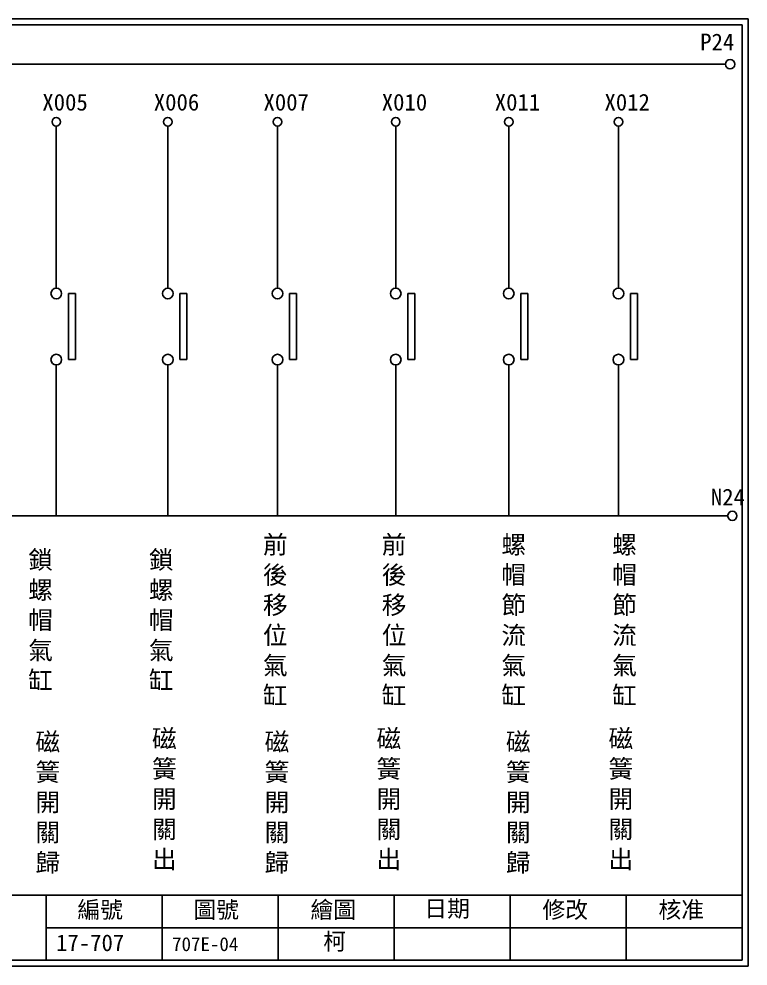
# Model space of a CAD drawing. Extents: x 325 to 612, y 3 to 207.
# Drawn here: x 455.2 to 612.3, y 3 to 207 of the extents above; entities that cross this region are included whole.
import ezdxf

# ---------------------------------------------------------------- set-up
doc = ezdxf.new("R2010")
doc.units = 0
doc.layers.get('0').update_dxf_attribs({"linetype": 'CONTINUOUS'})
doc.layers.add('圖框層', color=7, linetype='CONTINUOUS')
doc.layers.add('標尺寸層', color=3, linetype='CONTINUOUS')
doc.styles.add('CNS', font='romanc.shx', dxfattribs={"bigfont": 'chineset.shx'})
doc.styles.add('STSL', font='kaiu.ttf')

msp = doc.modelspace()

# ---------------------------------------------------------------- linework, layer by layer
for p, q in [((467.34, 147.83), (465.84, 147.83)), ((491.37, 147.83), (489.86, 147.83)), ((515, 147.83), (513.5, 147.83)), ((540.49, 147.83), (538.99, 147.83)), ((564.85, 147.83), (563.35, 147.83)), ((588.49, 147.83), (586.99, 147.83)), ((467.34, 133.6), (465.84, 133.6)), ((491.37, 133.6), (489.86, 133.6)), ((515, 133.6), (513.5, 133.6)), ((540.49, 133.6), (538.99, 133.6)), ((564.85, 133.6), (563.35, 133.6)), ((588.49, 133.6), (586.99, 133.6))]:
    msp.add_line(p, q)
for centre in [(608.44, 197.22), (608.92, 99.96)]:
    msp.add_circle(centre, 1)
at = {"layer": '圖框層', "color": 7}
for p, q in [((612.32, 206.97), (325.32, 206.97)), ((612.32, 3), (612.32, 206.97)), ((611.07, 205.72), (326.57, 205.72)), ((611.07, 4.25), (611.07, 205.72)), ((326.57, 18.25), (611.07, 18.25)), ((461.07, 4.25), (461.07, 18.25)), ((486.07, 4.25), (486.07, 18.25)), ((511.07, 4.25), (511.07, 18.25)), ((536.07, 4.25), (536.07, 18.25)), ((561.07, 4.25), (561.07, 18.25)), ((586.07, 4.25), (586.07, 18.25)), ((461.07, 11.25), (611.07, 11.25)), ((326.57, 4.25), (611.07, 4.25)), ((325.32, 3), (612.32, 3))]:
    msp.add_line(p, q, dxfattribs=at)
at = {"layer": '標尺寸層', "color": 7}
for p, q in [((329.84, 197.22), (607.44, 197.22)), ((463.23, 183.91), (463.23, 148.99)), ((487.26, 183.91), (487.26, 148.99)), ((510.89, 183.91), (510.89, 148.99)), ((536.38, 183.91), (536.38, 148.99)), ((560.74, 183.91), (560.74, 148.99)), ((584.38, 183.91), (584.38, 148.99)), ((465.84, 133.6), (465.84, 147.83)), ((467.34, 133.6), (467.34, 147.83)), ((489.86, 133.6), (489.86, 147.83)), ((491.37, 133.6), (491.37, 147.83)), ((513.5, 133.6), (513.5, 147.83)), ((515, 133.6), (515, 147.83)), ((538.99, 133.6), (538.99, 147.83)), ((540.49, 133.6), (540.49, 147.83)), ((563.35, 133.6), (563.35, 147.83)), ((564.85, 133.6), (564.85, 147.83)), ((586.99, 133.6), (586.99, 147.83)), ((588.49, 133.6), (588.49, 147.83)), ((463.23, 132.46), (463.23, 99.96)), ((463.23, 132.45), (463.23, 99.96)), ((487.26, 132.46), (487.26, 99.96)), ((487.26, 132.45), (487.26, 99.96)), ((510.89, 132.46), (510.89, 99.96)), ((510.89, 132.45), (510.89, 99.96)), ((536.38, 132.46), (536.38, 99.96)), ((536.38, 132.45), (536.38, 99.96)), ((560.74, 132.46), (560.74, 99.96)), ((560.74, 132.45), (560.74, 99.96)), ((584.38, 132.46), (584.38, 99.96)), ((584.38, 132.45), (584.38, 99.96)), ((330.05, 99.96), (607.92, 99.96))]:
    msp.add_line(p, q, dxfattribs=at)
for centre, radius in [((463.23, 184.83), 0.92), ((463.23, 184.83), 0.92), ((487.26, 184.83), 0.92), ((487.26, 184.83), 0.92), ((510.89, 184.83), 0.92), ((510.89, 184.83), 0.92), ((536.38, 184.83), 0.92), ((536.38, 184.83), 0.92), ((560.74, 184.83), 0.92), ((560.74, 184.83), 0.92), ((584.38, 184.83), 0.92), ((584.38, 184.83), 0.92), ((463.23, 147.83), 1.15), ((487.26, 147.83), 1.15), ((510.89, 147.83), 1.15), ((536.38, 147.83), 1.15), ((560.74, 147.83), 1.15), ((584.38, 147.83), 1.15), ((463.23, 133.6), 1.15), ((487.26, 133.6), 1.15), ((510.89, 133.6), 1.15), ((536.38, 133.6), 1.15), ((560.74, 133.6), 1.15), ((584.38, 133.6), 1.15)]:
    msp.add_circle(centre, radius, dxfattribs=at)

# ---------------------------------------------------------------- texts
at = {"layer": '圖框層', "color": 4, "style": 'STSL'}
for s, height, p in [('P24', 3.6, (602, 200.22)), ('X005', 3.6, (460.22, 187.24)), ('X006', 3.6, (484.24, 187.24)), ('X007', 3.6, (507.88, 187.24)), ('X010', 3.6, (533.37, 187.24)), ('X011', 3.6, (557.73, 187.24)), ('X012', 3.6, (581.37, 187.24)), ('N24', 3.6, (604.3, 102.2)), ('編號', 3.6, (467.78, 13.34)), ('圖號', 3.6, (492.78, 13.34)), ('繪圖', 3.6, (518.01, 13.34)), ('日期', 3.6, (542.54, 13.59)), ('修改', 3.6, (568.01, 13.34)), ('核准', 3.6, (593.01, 13.34)), ('  柯', 3.6, (515.87, 6.5)), ('17-707', 3.6, (463.18, 6.22)), ('707E-04', 3, (488.18, 6.22))]:
    msp.add_text(s, height=height, dxfattribs=at).set_placement(p)
at = {"layer": '標尺寸層', "color": 7, "char_height": 3.9, "attachment_point": 5, "style": 'CNS'}
for s, insert, width in [('{\\fDFKai-SB|b0|i0|c136|p65;前後移位氣缸}', (510.42, 77.45), 3.2986), ('{\\fDFKai-SB|b0|i0|c136|p65;前後移位氣缸}', (536.03, 77.45), 3.2986), ('{\\fDFKai-SB|b0|i0|c136|p65;螺帽節流氣缸}', (561.82, 77.45), 3.2986), ('{\\fDFKai-SB|b0|i0|c136|p65;螺帽節流氣缸}', (585.69, 77.45), 3.2986), ('{\\fDFKai-SB|b0|i0|c136|p65;鎖螺帽氣缸}', (459.83, 77.45), 3.2986), ('{\\fDFKai-SB|b0|i0|c136|p65;鎖螺帽氣缸}', (485.84, 77.45), 3.2986), ('{\\fDFKai-SB|b0|i0|c136|p65;磁簧開關歸}', (461.4, 38.08), 4.9608), ('{\\fDFKai-SB|b0|i0|c136|p65;磁簧開關出}', (486.52, 38.78), 4.9608), ('{\\fDFKai-SB|b0|i0|c136|p65;磁簧開關歸}', (510.78, 38.08), 4.9608), ('{\\fDFKai-SB|b0|i0|c136|p65;磁簧開關出}', (534.9, 38.78), 4.9608), ('{\\fDFKai-SB|b0|i0|c136|p65;磁簧開關歸}', (562.79, 38.08), 4.9608), ('{\\fDFKai-SB|b0|i0|c136|p65;磁簧開關出}', (584.9, 38.78), 4.9608)]:
    msp.add_mtext(s, dxfattribs=dict(at, insert=insert, width=width))

doc.saveas('drawing.dxf')
